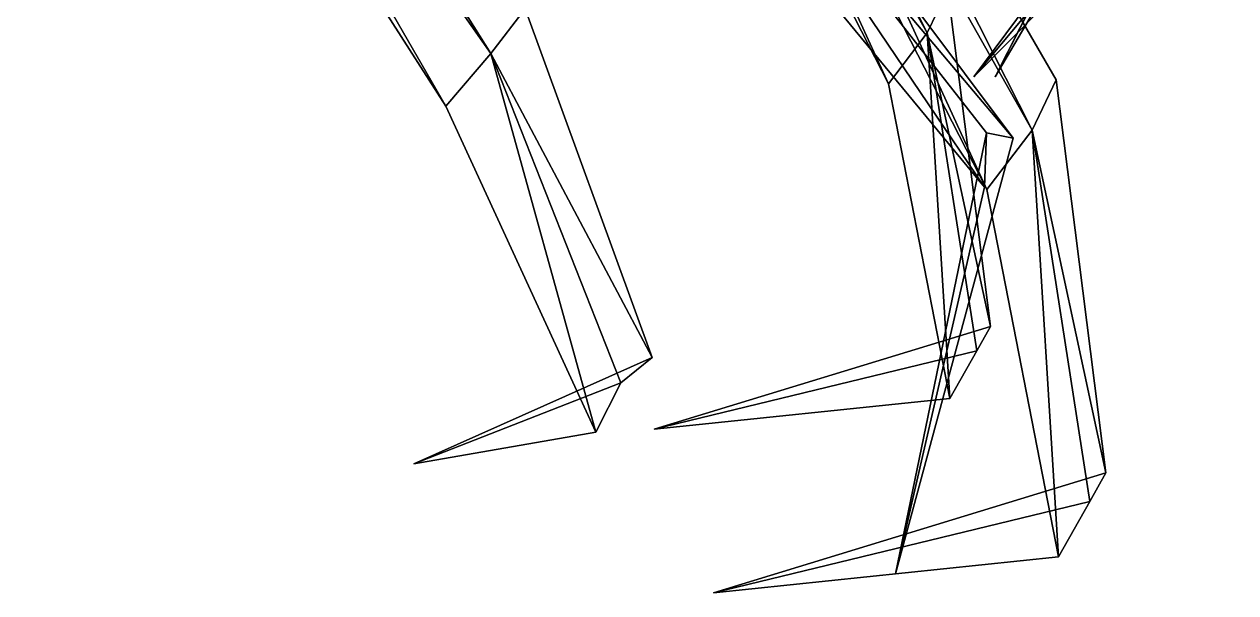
# Model space of a CAD drawing. Header units: metres. Extents: x -236 to 197, y -84 to 78.
# Drawn here: x 59 to 139.3, y -75.6 to -37.9 of the extents above; entities that cross this region are included whole.
import ezdxf

# ---------------------------------------------------------------- set-up
doc = ezdxf.new("R2010")
doc.units = ezdxf.units.M

msp = doc.modelspace()

# ---------------------------------------------------------------- linework, layer by layer
at = {"layer": 'Lacypla_Leaf', "color": 3}
for points in [[(100.392, 0, 308.236), (125.775, -44.941, 279.628), (101.199, 3.609, 307.363)], [(100.392, 0, 308.236), (101.199, 3.609, 307.363), (125.775, -44.941, 279.628)], [(101.199, 3.609, 307.363), (127.384, -41.597, 275.477), (125.775, -44.941, 279.628)], [(101.199, 3.609, 307.363), (125.775, -44.941, 279.628), (127.384, -41.597, 275.477)], [(61.906, 0, 501.407), (89.916, -39.869, 482.26), (62.788, 3.202, 500.83)], [(61.906, 0, 501.407), (62.788, 3.202, 500.83), (89.916, -39.869, 482.26)], [(62.788, 3.202, 500.83), (92.196, -36.903, 479.035), (89.916, -39.869, 482.26)], [(62.788, 3.202, 500.83), (89.916, -39.869, 482.26), (92.196, -36.903, 479.035)], [(97.077, 0, 651.589), (118.822, -38.501, 627.08), (97.767, 3.092, 650.841)], [(97.077, 0, 651.589), (97.767, 3.092, 650.841), (118.822, -38.501, 627.08)], [(97.767, 3.092, 650.841), (120.201, -35.637, 623.524), (118.822, -38.501, 627.08)], [(97.767, 3.092, 650.841), (118.822, -38.501, 627.08), (120.201, -35.637, 623.524)], [(61.906, 0, 501.407), (86.934, -43.354, 483.269), (58.995, 0.232, 502.879)], [(61.906, 0, 501.407), (58.995, 0.232, 502.879), (86.934, -43.354, 483.269)], [(97.077, 0, 651.589), (116.265, -41.866, 628.725), (94.695, 0.224, 653.65)], [(97.077, 0, 651.589), (94.695, 0.224, 653.65), (116.265, -41.866, 628.725)], [(116.265, -41.866, 628.725), (97.077, 0, 651.589), (118.822, -38.501, 627.08)], [(116.265, -41.866, 628.725), (118.822, -38.501, 627.08), (97.077, 0, 651.589)], [(100.392, 0, 308.236), (122.79, -48.869, 281.548), (97.612, 0.262, 310.642)], [(100.392, 0, 308.236), (97.612, 0.262, 310.642), (122.79, -48.869, 281.548)], [(86.934, -43.354, 483.269), (61.906, 0, 501.407), (89.916, -39.869, 482.26)], [(86.934, -43.354, 483.269), (89.916, -39.869, 482.26), (61.906, 0, 501.407)], [(122.79, -48.869, 281.548), (100.392, 0, 308.236), (125.775, -44.941, 279.628)], [(122.79, -48.869, 281.548), (125.775, -44.941, 279.628), (100.392, 0, 308.236)], [(136.842, -19.105, 637.879), (153.421, -43.91, 627.617), (136.669, -20.369, 642.475)], [(136.842, -19.105, 637.879), (136.669, -20.369, 642.475), (153.421, -43.91, 627.617)], [(105.3, -19.785, 497.642), (124.536, -45.47, 491.506), (103.97, -21.092, 502.215)], [(105.3, -19.785, 497.642), (103.97, -21.092, 502.215), (124.536, -45.47, 491.506)], [(136.669, -20.369, 642.475), (153.03, -47.036, 633.66), (135.993, -23.441, 645.742)], [(136.669, -20.369, 642.475), (135.993, -23.441, 645.742), (153.03, -47.036, 633.66)], [(136.669, -20.369, 642.475), (153.421, -43.91, 627.617), (152.885, -43.564, 632.506)], [(136.669, -20.369, 642.475), (152.885, -43.564, 632.506), (153.421, -43.91, 627.617)], [(152.885, -43.564, 632.506), (153.03, -47.036, 633.66), (136.669, -20.369, 642.475)], [(152.885, -43.564, 632.506), (136.669, -20.369, 642.475), (153.03, -47.036, 633.66)], [(103.97, -21.092, 502.215), (122.623, -48.707, 497.477), (102.469, -24.274, 505.326)], [(103.97, -21.092, 502.215), (102.469, -24.274, 505.326), (122.623, -48.707, 497.477)], [(103.97, -21.092, 502.215), (124.536, -45.47, 491.506), (122.767, -45.112, 496.282)], [(103.97, -21.092, 502.215), (122.767, -45.112, 496.282), (124.536, -45.47, 491.506)], [(122.767, -45.112, 496.282), (122.623, -48.707, 497.477), (103.97, -21.092, 502.215)], [(122.767, -45.112, 496.282), (103.97, -21.092, 502.215), (122.623, -48.707, 497.477)], [(133.875, -25.329, 414.51), (121.912, -41.4, 411.752), (135.54, -25.13, 416.808)], [(133.875, -25.329, 414.51), (135.54, -25.13, 416.808), (121.912, -41.4, 411.752)], [(121.912, -41.4, 411.752), (136.048, -27.132, 417.244), (135.54, -25.13, 416.808)], [(121.912, -41.4, 411.752), (135.54, -25.13, 416.808), (136.048, -27.132, 417.244)], [(131.537, -25.329, 727.578), (123.344, -41.4, 718.434), (131.575, -25.13, 730.415)], [(131.537, -25.329, 727.578), (131.575, -25.13, 730.415), (123.344, -41.4, 718.434)], [(123.344, -41.4, 718.434), (131.739, -27.132, 731.065), (131.575, -25.13, 730.415)], [(123.344, -41.4, 718.434), (131.575, -25.13, 730.415), (131.739, -27.132, 731.065)], [(120.201, -35.637, 623.524), (123.019, -57.945, 601.392), (118.822, -38.501, 627.08)], [(120.201, -35.637, 623.524), (118.822, -38.501, 627.08), (123.019, -57.945, 601.392)], [(92.196, -36.903, 479.035), (100.596, -60.004, 457.512), (89.916, -39.869, 482.26)], [(92.196, -36.903, 479.035), (89.916, -39.869, 482.26), (100.596, -60.004, 457.512)], [(118.822, -38.501, 627.08), (120.322, -62.713, 605.446), (116.265, -41.866, 628.725)], [(118.822, -38.501, 627.08), (116.265, -41.866, 628.725), (120.322, -62.713, 605.446)], [(118.822, -38.501, 627.08), (123.019, -57.945, 601.392), (122.111, -59.561, 605.961)], [(118.822, -38.501, 627.08), (122.111, -59.561, 605.961), (123.019, -57.945, 601.392)], [(122.111, -59.561, 605.961), (120.322, -62.713, 605.446), (118.822, -38.501, 627.08)], [(122.111, -59.561, 605.961), (118.822, -38.501, 627.08), (120.322, -62.713, 605.446)], [(89.916, -39.869, 482.26), (96.866, -64.941, 460.906), (86.934, -43.354, 483.269)], [(89.916, -39.869, 482.26), (86.934, -43.354, 483.269), (96.866, -64.941, 460.906)], [(89.916, -39.869, 482.26), (100.596, -60.004, 457.512), (98.534, -61.678, 461.873)], [(89.916, -39.869, 482.26), (98.534, -61.678, 461.873), (100.596, -60.004, 457.512)], [(98.534, -61.678, 461.873), (96.866, -64.941, 460.906), (89.916, -39.869, 482.26)], [(98.534, -61.678, 461.873), (89.916, -39.869, 482.26), (96.866, -64.941, 460.906)], [(127.384, -41.597, 275.477), (130.673, -67.637, 249.644), (125.775, -44.941, 279.628)], [(127.384, -41.597, 275.477), (125.775, -44.941, 279.628), (130.673, -67.637, 249.644)], [(125.775, -44.941, 279.628), (127.525, -73.201, 254.375), (122.79, -48.869, 281.548)], [(125.775, -44.941, 279.628), (122.79, -48.869, 281.548), (127.525, -73.201, 254.375)], [(125.775, -44.941, 279.628), (130.673, -67.637, 249.644), (129.614, -69.523, 254.976)], [(125.775, -44.941, 279.628), (129.614, -69.523, 254.976), (130.673, -67.637, 249.644)], [(129.614, -69.523, 254.976), (127.525, -73.201, 254.375), (125.775, -44.941, 279.628)], [(129.614, -69.523, 254.976), (125.775, -44.941, 279.628), (127.525, -73.201, 254.375)], [(124.536, -45.47, 491.506), (116.722, -74.321, 470.898), (122.767, -45.112, 496.282)], [(124.536, -45.47, 491.506), (122.767, -45.112, 496.282), (116.722, -74.321, 470.898)], [(116.722, -74.321, 470.898), (122.623, -48.707, 497.477), (122.767, -45.112, 496.282)], [(116.722, -74.321, 470.898), (122.767, -45.112, 496.282), (122.623, -48.707, 497.477)], [(123.019, -57.945, 601.392), (100.74, -64.744, 575.189), (122.111, -59.561, 605.961)], [(123.019, -57.945, 601.392), (122.111, -59.561, 605.961), (100.74, -64.744, 575.189)], [(100.596, -60.004, 457.512), (84.809, -67.045, 425.586), (98.534, -61.678, 461.873)], [(100.596, -60.004, 457.512), (98.534, -61.678, 461.873), (84.809, -67.045, 425.586)], [(100.74, -64.744, 575.189), (120.322, -62.713, 605.446), (122.111, -59.561, 605.961)], [(100.74, -64.744, 575.189), (122.111, -59.561, 605.961), (120.322, -62.713, 605.446)], [(84.809, -67.045, 425.586), (96.866, -64.941, 460.906), (98.534, -61.678, 461.873)], [(84.809, -67.045, 425.586), (98.534, -61.678, 461.873), (96.866, -64.941, 460.906)], [(130.673, -67.637, 249.644), (104.669, -75.573, 219.058), (129.614, -69.523, 254.976)], [(130.673, -67.637, 249.644), (129.614, -69.523, 254.976), (104.669, -75.573, 219.058)], [(104.669, -75.573, 219.058), (127.525, -73.201, 254.375), (129.614, -69.523, 254.976)], [(104.669, -75.573, 219.058), (129.614, -69.523, 254.976), (127.525, -73.201, 254.375)]]:
    msp.add_3dface(points, dxfattribs=at)

doc.saveas('drawing.dxf')
